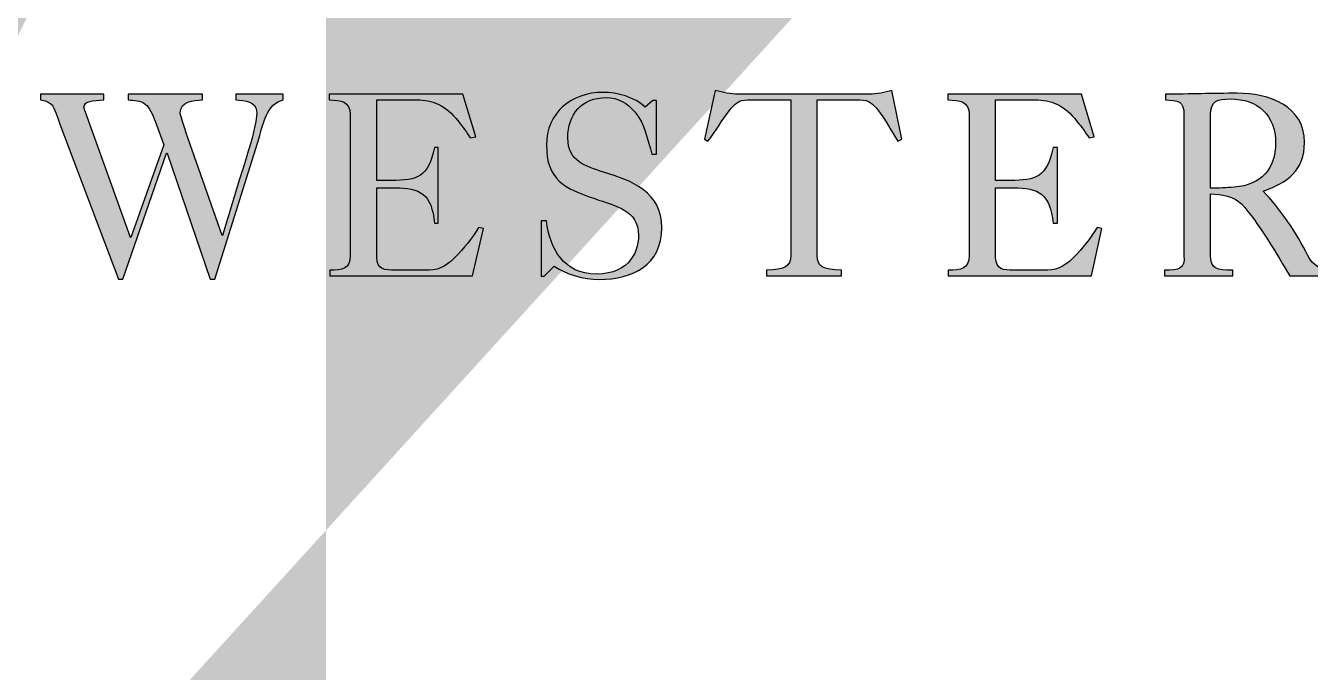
# Model space of a CAD drawing. Header units: millimetres. Extents: x 0 to 1038, y -1303 to 297.
# Drawn here: x 384.78 to 393.3, y 96.27 to 100.56 of the extents above; entities that cross this region are included whole.
import ezdxf
from ezdxf.enums import TextEntityAlignment as Align

# ---------------------------------------------------------------- set-up
doc = ezdxf.new("R2010")
doc.units = ezdxf.units.MM
for name, color, linetype in [('GREEN', 84, 'Continuous'), ('TBLK18', 4, 'Continuous'), ('TBLK25', 1, 'Continuous'), ('TBLK35', 3, 'Continuous'), ('TBLK50', 7, 'Continuous')]:
    doc.layers.add(name, color=color, linetype=linetype)
doc.styles.add('ISO', font='iso3098b.shx')

# ---------------------------------------------------------------- blocks, each defined once
blk = doc.blocks.new('MR logo')
at = {"layer": 'TBLK18'}
h = blk.add_hatch(color=256, dxfattribs=at)
edge = h.paths.add_edge_path()
edge.add_spline(control_points=[(12.211, -15.497), (12.211, -15.497), (12.28, -15.497), (12.28, -15.497), (12.28, -15.497), (12.324, -15.862), (12.507, -16.201), (12.941, -16.201), (12.941, -16.201), (13.406, -16.201), (13.5, -15.868), (13.5, -15.692), (13.5, -15.692), (13.5, -15.34), (13.186, -15.302), (12.922, -15.201), (12.922, -15.201), (12.519, -15.069), (12.28, -14.95), (12.28, -14.491), (12.28, -14.491), (12.28, -14.063), (12.614, -13.793), (13.029, -13.793), (13.029, -13.793), (13.224, -13.793), (13.444, -13.855), (13.588, -13.988), (13.588, -13.988), (13.588, -13.988), (13.689, -13.9), (13.689, -13.9), (13.689, -13.9), (13.689, -13.9), (13.739, -13.9), (13.739, -13.9), (13.739, -13.9), (13.739, -13.9), (13.739, -14.61), (13.739, -14.61), (13.739, -14.61), (13.739, -14.61), (13.677, -14.61), (13.677, -14.61), (13.677, -14.61), (13.626, -14.44), (13.576, -14.189), (13.456, -14.057), (13.456, -14.057), (13.356, -13.937), (13.23, -13.862), (13.073, -13.862), (13.073, -13.862), (12.746, -13.862), (12.563, -14.082), (12.563, -14.396), (12.563, -14.396), (12.563, -14.705), (12.796, -14.774), (13.035, -14.849), (13.035, -14.849), (13.419, -14.962), (13.809, -15.12), (13.809, -15.585), (13.809, -15.585), (13.809, -16.082), (13.425, -16.271), (12.978, -16.271), (12.978, -16.271), (12.765, -16.271), (12.557, -16.208), (12.381, -16.094), (12.381, -16.094), (12.381, -16.094), (12.249, -16.227), (12.249, -16.227), (12.249, -16.227), (12.249, -16.227), (12.211, -16.227), (12.211, -16.227), (12.211, -16.227), (12.211, -16.227), (12.211, -15.497), (12.211, -15.497)], knot_values=[0, 0, 0, 0, 0.047619, 0.047619, 0.047619, 0.047619, 0.095238, 0.095238, 0.095238, 0.095238, 0.142857, 0.142857, 0.142857, 0.142857, 0.190476, 0.190476, 0.190476, 0.190476, 0.238095, 0.238095, 0.238095, 0.238095, 0.285714, 0.285714, 0.285714, 0.285714, 0.333333, 0.333333, 0.333333, 0.333333, 0.380952, 0.380952, 0.380952, 0.380952, 0.428571, 0.428571, 0.428571, 0.428571, 0.47619, 0.47619, 0.47619, 0.47619, 0.52381, 0.52381, 0.52381, 0.52381, 0.571429, 0.571429, 0.571429, 0.571429, 0.619048, 0.619048, 0.619048, 0.619048, 0.666667, 0.666667, 0.666667, 0.666667, 0.714286, 0.714286, 0.714286, 0.714286, 0.761905, 0.761905, 0.761905, 0.761905, 0.809524, 0.809524, 0.809524, 0.809524, 0.857143, 0.857143, 0.857143, 0.857143, 0.904762, 0.904762, 0.904762, 0.904762, 0.952381, 0.952381, 0.952381, 0.952381, 1, 1, 1, 1], degree=3, periodic=0)
h = blk.add_hatch(color=256, dxfattribs=at)
edge = h.paths.add_edge_path()
edge.add_spline(control_points=[(15.519, -13.893), (15.519, -13.893), (14.947, -13.893), (14.947, -13.893), (14.947, -13.893), (14.821, -13.893), (14.783, -13.943), (14.702, -14.037), (14.702, -14.037), (14.601, -14.163), (14.532, -14.308), (14.419, -14.44), (14.419, -14.44), (14.419, -14.44), (14.375, -14.415), (14.375, -14.415), (14.375, -14.415), (14.375, -14.415), (14.519, -13.767), (14.519, -13.767), (14.519, -13.767), (14.62, -13.792), (14.721, -13.817), (14.827, -13.817), (14.827, -13.817), (14.827, -13.817), (16.557, -13.817), (16.557, -13.817), (16.557, -13.817), (16.664, -13.817), (16.765, -13.792), (16.859, -13.767), (16.859, -13.767), (16.859, -13.767), (16.991, -14.415), (16.991, -14.415), (16.991, -14.415), (16.991, -14.415), (16.941, -14.44), (16.941, -14.44), (16.941, -14.44), (16.853, -14.308), (16.783, -14.163), (16.683, -14.037), (16.683, -14.037), (16.601, -13.943), (16.563, -13.893), (16.437, -13.893), (16.437, -13.893), (16.437, -13.893), (15.871, -13.893), (15.871, -13.893), (15.871, -13.893), (15.871, -13.893), (15.871, -15.956), (15.871, -15.956), (15.871, -15.956), (15.871, -16.106), (15.941, -16.138), (16.192, -16.151), (16.192, -16.151), (16.192, -16.151), (16.192, -16.226), (16.192, -16.226), (16.192, -16.226), (16.192, -16.226), (15.198, -16.226), (15.198, -16.226), (15.198, -16.226), (15.198, -16.226), (15.198, -16.151), (15.198, -16.151), (15.198, -16.151), (15.444, -16.138), (15.519, -16.106), (15.519, -15.956), (15.519, -15.956), (15.519, -15.956), (15.519, -13.893), (15.519, -13.893)], knot_values=[0, 0, 0, 0, 0.05, 0.05, 0.05, 0.05, 0.1, 0.1, 0.1, 0.1, 0.15, 0.15, 0.15, 0.15, 0.2, 0.2, 0.2, 0.2, 0.25, 0.25, 0.25, 0.25, 0.3, 0.3, 0.3, 0.3, 0.35, 0.35, 0.35, 0.35, 0.4, 0.4, 0.4, 0.4, 0.45, 0.45, 0.45, 0.45, 0.5, 0.5, 0.5, 0.5, 0.55, 0.55, 0.55, 0.55, 0.6, 0.6, 0.6, 0.6, 0.65, 0.65, 0.65, 0.65, 0.7, 0.7, 0.7, 0.7, 0.75, 0.75, 0.75, 0.75, 0.8, 0.8, 0.8, 0.8, 0.85, 0.85, 0.85, 0.85, 0.9, 0.9, 0.9, 0.9, 0.95, 0.95, 0.95, 0.95, 1, 1, 1, 1], degree=3, periodic=0)
h = blk.add_hatch(color=256, dxfattribs=at)
edge = h.paths.add_edge_path()
edge.add_spline(control_points=[(5.57, -13.817), (5.57, -13.817), (6.412, -13.817), (6.412, -13.817), (6.412, -13.817), (6.412, -13.817), (6.412, -13.893), (6.412, -13.893), (6.412, -13.893), (6.262, -13.899), (6.148, -13.905), (6.148, -13.993), (6.148, -13.993), (6.148, -14), (6.155, -14.025), (6.167, -14.056), (6.167, -14.056), (6.167, -14.056), (6.765, -15.717), (6.765, -15.717), (6.765, -15.717), (6.765, -15.717), (6.771, -15.717), (6.771, -15.717), (6.771, -15.717), (6.771, -15.717), (7.205, -14.49), (7.205, -14.49), (7.205, -14.49), (7.205, -14.49), (7.092, -14.176), (7.092, -14.176), (7.092, -14.176), (7.06, -14.088), (7.016, -13.993), (6.96, -13.949), (6.96, -13.949), (6.897, -13.899), (6.809, -13.899), (6.733, -13.893), (6.733, -13.893), (6.733, -13.893), (6.733, -13.817), (6.733, -13.817), (6.733, -13.817), (6.733, -13.817), (7.721, -13.817), (7.721, -13.817), (7.721, -13.817), (7.721, -13.817), (7.721, -13.893), (7.721, -13.893), (7.721, -13.893), (7.589, -13.899), (7.425, -13.905), (7.425, -14.069), (7.425, -14.069), (7.425, -14.107), (7.513, -14.352), (7.526, -14.396), (7.526, -14.396), (7.526, -14.396), (7.978, -15.691), (7.978, -15.691), (7.978, -15.691), (7.978, -15.691), (7.985, -15.691), (7.985, -15.691), (7.985, -15.691), (7.985, -15.691), (8.211, -14.943), (8.211, -14.943), (8.211, -14.943), (8.268, -14.754), (8.438, -14.264), (8.438, -14.063), (8.438, -14.063), (8.438, -13.905), (8.28, -13.905), (8.161, -13.893), (8.161, -13.893), (8.161, -13.893), (8.161, -13.817), (8.161, -13.817), (8.161, -13.817), (8.161, -13.817), (8.79, -13.817), (8.79, -13.817), (8.79, -13.817), (8.79, -13.817), (8.79, -13.893), (8.79, -13.893), (8.79, -13.893), (8.576, -13.93), (8.519, -14.226), (8.469, -14.396), (8.469, -14.396), (8.469, -14.396), (7.884, -16.27), (7.884, -16.27), (7.884, -16.27), (7.884, -16.27), (7.821, -16.27), (7.821, -16.27), (7.821, -16.27), (7.821, -16.27), (7.249, -14.597), (7.249, -14.597), (7.249, -14.597), (7.249, -14.597), (7.243, -14.597), (7.243, -14.597), (7.243, -14.597), (7.243, -14.597), (6.664, -16.27), (6.664, -16.27), (6.664, -16.27), (6.664, -16.27), (6.607, -16.27), (6.607, -16.27), (6.607, -16.27), (6.607, -16.27), (5.828, -14.213), (5.828, -14.213), (5.828, -14.213), (5.783, -14.107), (5.771, -14.012), (5.714, -13.949), (5.714, -13.949), (5.683, -13.924), (5.639, -13.899), (5.57, -13.893), (5.57, -13.893), (5.57, -13.893), (5.57, -13.817), (5.57, -13.817)], knot_values=[0, 0, 0, 0, 0.029412, 0.029412, 0.029412, 0.029412, 0.058824, 0.058824, 0.058824, 0.058824, 0.088235, 0.088235, 0.088235, 0.088235, 0.117647, 0.117647, 0.117647, 0.117647, 0.147059, 0.147059, 0.147059, 0.147059, 0.176471, 0.176471, 0.176471, 0.176471, 0.205882, 0.205882, 0.205882, 0.205882, 0.235294, 0.235294, 0.235294, 0.235294, 0.264706, 0.264706, 0.264706, 0.264706, 0.294118, 0.294118, 0.294118, 0.294118, 0.323529, 0.323529, 0.323529, 0.323529, 0.352941, 0.352941, 0.352941, 0.352941, 0.382353, 0.382353, 0.382353, 0.382353, 0.411765, 0.411765, 0.411765, 0.411765, 0.441176, 0.441176, 0.441176, 0.441176, 0.470588, 0.470588, 0.470588, 0.470588, 0.5, 0.5, 0.5, 0.5, 0.529412, 0.529412, 0.529412, 0.529412, 0.558824, 0.558824, 0.558824, 0.558824, 0.588235, 0.588235, 0.588235, 0.588235, 0.617647, 0.617647, 0.617647, 0.617647, 0.647059, 0.647059, 0.647059, 0.647059, 0.676471, 0.676471, 0.676471, 0.676471, 0.705882, 0.705882, 0.705882, 0.705882, 0.735294, 0.735294, 0.735294, 0.735294, 0.764706, 0.764706, 0.764706, 0.764706, 0.794118, 0.794118, 0.794118, 0.794118, 0.823529, 0.823529, 0.823529, 0.823529, 0.852941, 0.852941, 0.852941, 0.852941, 0.882353, 0.882353, 0.882353, 0.882353, 0.911765, 0.911765, 0.911765, 0.911765, 0.941176, 0.941176, 0.941176, 0.941176, 0.970588, 0.970588, 0.970588, 0.970588, 1, 1, 1, 1], degree=3, periodic=0)
h = blk.add_hatch(color=256, dxfattribs=at)
edge = h.paths.add_edge_path()
edge.add_spline(control_points=[(9.406, -16.226), (9.406, -16.226), (9.406, -16.151), (9.406, -16.151), (9.406, -16.151), (9.576, -16.151), (9.677, -16.132), (9.677, -15.956), (9.677, -15.956), (9.677, -15.956), (9.677, -14.088), (9.677, -14.088), (9.677, -14.088), (9.677, -13.912), (9.557, -13.893), (9.4, -13.893), (9.4, -13.893), (9.4, -13.893), (9.4, -13.817), (9.4, -13.817), (9.4, -13.817), (9.4, -13.817), (11.173, -13.817), (11.173, -13.817), (11.173, -13.817), (11.173, -13.817), (11.343, -14.383), (11.343, -14.383), (11.343, -14.383), (11.343, -14.383), (11.268, -14.396), (11.268, -14.396), (11.268, -14.396), (11.224, -14.32), (11.167, -14.251), (11.117, -14.182), (11.117, -14.182), (10.934, -13.949), (10.758, -13.893), (10.563, -13.893), (10.563, -13.893), (10.563, -13.893), (10.029, -13.893), (10.029, -13.893), (10.029, -13.893), (10.029, -13.893), (10.029, -14.962), (10.029, -14.962), (10.029, -14.962), (10.029, -14.962), (10.224, -14.962), (10.224, -14.962), (10.224, -14.962), (10.576, -14.956), (10.714, -14.918), (10.796, -14.522), (10.796, -14.522), (10.796, -14.522), (10.846, -14.522), (10.846, -14.522), (10.846, -14.522), (10.846, -14.522), (10.846, -15.528), (10.846, -15.528), (10.846, -15.528), (10.846, -15.528), (10.796, -15.528), (10.796, -15.528), (10.796, -15.528), (10.758, -15.138), (10.607, -15.056), (10.268, -15.056), (10.268, -15.056), (10.268, -15.056), (10.029, -15.056), (10.029, -15.056), (10.029, -15.056), (10.029, -15.056), (10.029, -15.981), (10.029, -15.981), (10.029, -15.981), (10.029, -16.138), (10.142, -16.151), (10.274, -16.151), (10.274, -16.151), (10.274, -16.151), (10.664, -16.151), (10.664, -16.151), (10.664, -16.151), (10.834, -16.151), (10.928, -16.119), (11.066, -15.981), (11.066, -15.981), (11.186, -15.861), (11.293, -15.729), (11.381, -15.585), (11.381, -15.585), (11.381, -15.585), (11.444, -15.597), (11.444, -15.597), (11.444, -15.597), (11.444, -15.597), (11.299, -16.226), (11.299, -16.226), (11.299, -16.226), (11.299, -16.226), (9.406, -16.226), (9.406, -16.226)], knot_values=[0, 0, 0, 0, 0.037037, 0.037037, 0.037037, 0.037037, 0.074074, 0.074074, 0.074074, 0.074074, 0.111111, 0.111111, 0.111111, 0.111111, 0.148148, 0.148148, 0.148148, 0.148148, 0.185185, 0.185185, 0.185185, 0.185185, 0.222222, 0.222222, 0.222222, 0.222222, 0.259259, 0.259259, 0.259259, 0.259259, 0.296296, 0.296296, 0.296296, 0.296296, 0.333333, 0.333333, 0.333333, 0.333333, 0.37037, 0.37037, 0.37037, 0.37037, 0.407407, 0.407407, 0.407407, 0.407407, 0.444444, 0.444444, 0.444444, 0.444444, 0.481481, 0.481481, 0.481481, 0.481481, 0.518519, 0.518519, 0.518519, 0.518519, 0.555556, 0.555556, 0.555556, 0.555556, 0.592593, 0.592593, 0.592593, 0.592593, 0.62963, 0.62963, 0.62963, 0.62963, 0.666667, 0.666667, 0.666667, 0.666667, 0.703704, 0.703704, 0.703704, 0.703704, 0.740741, 0.740741, 0.740741, 0.740741, 0.777778, 0.777778, 0.777778, 0.777778, 0.814815, 0.814815, 0.814815, 0.814815, 0.851852, 0.851852, 0.851852, 0.851852, 0.888889, 0.888889, 0.888889, 0.888889, 0.925926, 0.925926, 0.925926, 0.925926, 0.962963, 0.962963, 0.962963, 0.962963, 1, 1, 1, 1], degree=3, periodic=0)
h = blk.add_hatch(color=256, dxfattribs=at)
edge = h.paths.add_edge_path()
edge.add_spline(control_points=[(17.607, -16.226), (17.607, -16.226), (17.607, -16.151), (17.607, -16.151), (17.607, -16.151), (17.777, -16.151), (17.884, -16.132), (17.884, -15.956), (17.884, -15.956), (17.884, -15.956), (17.884, -14.088), (17.884, -14.088), (17.884, -14.088), (17.884, -13.912), (17.758, -13.893), (17.601, -13.893), (17.601, -13.893), (17.601, -13.893), (17.601, -13.817), (17.601, -13.817), (17.601, -13.817), (17.601, -13.817), (19.375, -13.817), (19.375, -13.817), (19.375, -13.817), (19.375, -13.817), (19.544, -14.383), (19.544, -14.383), (19.544, -14.383), (19.544, -14.383), (19.475, -14.396), (19.475, -14.396), (19.475, -14.396), (19.425, -14.32), (19.375, -14.251), (19.318, -14.182), (19.318, -14.182), (19.142, -13.949), (18.959, -13.893), (18.764, -13.893), (18.764, -13.893), (18.764, -13.893), (18.236, -13.893), (18.236, -13.893), (18.236, -13.893), (18.236, -13.893), (18.236, -14.962), (18.236, -14.962), (18.236, -14.962), (18.236, -14.962), (18.425, -14.962), (18.425, -14.962), (18.425, -14.962), (18.777, -14.956), (18.915, -14.918), (18.997, -14.522), (18.997, -14.522), (18.997, -14.522), (19.054, -14.522), (19.054, -14.522), (19.054, -14.522), (19.054, -14.522), (19.054, -15.528), (19.054, -15.528), (19.054, -15.528), (19.054, -15.528), (18.997, -15.528), (18.997, -15.528), (18.997, -15.528), (18.959, -15.138), (18.809, -15.056), (18.469, -15.056), (18.469, -15.056), (18.469, -15.056), (18.236, -15.056), (18.236, -15.056), (18.236, -15.056), (18.236, -15.056), (18.236, -15.981), (18.236, -15.981), (18.236, -15.981), (18.236, -16.138), (18.343, -16.151), (18.475, -16.151), (18.475, -16.151), (18.475, -16.151), (18.865, -16.151), (18.865, -16.151), (18.865, -16.151), (19.035, -16.151), (19.129, -16.119), (19.268, -15.981), (19.268, -15.981), (19.387, -15.861), (19.494, -15.729), (19.582, -15.585), (19.582, -15.585), (19.582, -15.585), (19.645, -15.597), (19.645, -15.597), (19.645, -15.597), (19.645, -15.597), (19.507, -16.226), (19.507, -16.226), (19.507, -16.226), (19.507, -16.226), (17.607, -16.226), (17.607, -16.226)], knot_values=[0, 0, 0, 0, 0.037037, 0.037037, 0.037037, 0.037037, 0.074074, 0.074074, 0.074074, 0.074074, 0.111111, 0.111111, 0.111111, 0.111111, 0.148148, 0.148148, 0.148148, 0.148148, 0.185185, 0.185185, 0.185185, 0.185185, 0.222222, 0.222222, 0.222222, 0.222222, 0.259259, 0.259259, 0.259259, 0.259259, 0.296296, 0.296296, 0.296296, 0.296296, 0.333333, 0.333333, 0.333333, 0.333333, 0.37037, 0.37037, 0.37037, 0.37037, 0.407407, 0.407407, 0.407407, 0.407407, 0.444444, 0.444444, 0.444444, 0.444444, 0.481481, 0.481481, 0.481481, 0.481481, 0.518519, 0.518519, 0.518519, 0.518519, 0.555556, 0.555556, 0.555556, 0.555556, 0.592593, 0.592593, 0.592593, 0.592593, 0.62963, 0.62963, 0.62963, 0.62963, 0.666667, 0.666667, 0.666667, 0.666667, 0.703704, 0.703704, 0.703704, 0.703704, 0.740741, 0.740741, 0.740741, 0.740741, 0.777778, 0.777778, 0.777778, 0.777778, 0.814815, 0.814815, 0.814815, 0.814815, 0.851852, 0.851852, 0.851852, 0.851852, 0.888889, 0.888889, 0.888889, 0.888889, 0.925926, 0.925926, 0.925926, 0.925926, 0.962963, 0.962963, 0.962963, 0.962963, 1, 1, 1, 1], degree=3, periodic=0)
h = blk.add_hatch(color=256, dxfattribs=at)
edge = h.paths.add_edge_path(flags=16)
edge.add_spline(control_points=[(21.947, -14.459), (21.947, -14.1), (21.714, -13.88), (21.349, -13.88), (21.349, -13.88), (21.173, -13.88), (21.085, -13.905), (21.085, -14.088), (21.085, -14.088), (21.085, -14.088), (21.085, -15.063), (21.085, -15.063), (21.085, -15.063), (21.192, -15.063), (21.293, -15.056), (21.4, -15.05), (21.4, -15.05), (21.758, -15.018), (21.947, -14.811), (21.947, -14.459)], knot_values=[0, 0, 0, 0, 0.2, 0.2, 0.2, 0.2, 0.4, 0.4, 0.4, 0.4, 0.6, 0.6, 0.6, 0.6, 0.8, 0.8, 0.8, 0.8, 1, 1, 1, 1], degree=3, periodic=0)
edge = h.paths.add_edge_path()
edge.add_spline(control_points=[(20.488, -13.817), (20.802, -13.817), (21.117, -13.805), (21.437, -13.805), (21.437, -13.805), (21.859, -13.805), (22.331, -13.968), (22.331, -14.459), (22.331, -14.459), (22.331, -14.823), (22.104, -14.993), (21.783, -15.1), (21.783, -15.1), (22.003, -15.333), (22.236, -15.666), (22.375, -15.956), (22.375, -15.956), (22.437, -16.088), (22.551, -16.151), (22.708, -16.151), (22.708, -16.151), (22.708, -16.151), (22.708, -16.226), (22.708, -16.226), (22.708, -16.226), (22.708, -16.226), (22.136, -16.226), (22.136, -16.226), (22.136, -16.226), (21.985, -15.974), (21.708, -15.496), (21.5, -15.276), (21.5, -15.276), (21.393, -15.163), (21.236, -15.144), (21.085, -15.138), (21.085, -15.138), (21.085, -15.138), (21.085, -15.956), (21.085, -15.956), (21.085, -15.956), (21.085, -16.132), (21.167, -16.151), (21.381, -16.151), (21.381, -16.151), (21.381, -16.151), (21.381, -16.226), (21.381, -16.226), (21.381, -16.226), (21.381, -16.226), (20.475, -16.226), (20.475, -16.226), (20.475, -16.226), (20.475, -16.226), (20.475, -16.151), (20.475, -16.151), (20.475, -16.151), (20.67, -16.151), (20.746, -16.132), (20.733, -15.956), (20.733, -15.956), (20.733, -15.956), (20.733, -14.088), (20.733, -14.088), (20.733, -14.088), (20.733, -13.912), (20.651, -13.893), (20.488, -13.893), (20.488, -13.893), (20.488, -13.893), (20.488, -13.817), (20.488, -13.817)], knot_values=[0, 0, 0, 0, 0.055556, 0.055556, 0.055556, 0.055556, 0.111111, 0.111111, 0.111111, 0.111111, 0.166667, 0.166667, 0.166667, 0.166667, 0.222222, 0.222222, 0.222222, 0.222222, 0.277778, 0.277778, 0.277778, 0.277778, 0.333333, 0.333333, 0.333333, 0.333333, 0.388889, 0.388889, 0.388889, 0.388889, 0.444444, 0.444444, 0.444444, 0.444444, 0.5, 0.5, 0.5, 0.5, 0.555556, 0.555556, 0.555556, 0.555556, 0.611111, 0.611111, 0.611111, 0.611111, 0.666667, 0.666667, 0.666667, 0.666667, 0.722222, 0.722222, 0.722222, 0.722222, 0.777778, 0.777778, 0.777778, 0.777778, 0.833333, 0.833333, 0.833333, 0.833333, 0.888889, 0.888889, 0.888889, 0.888889, 0.944444, 0.944444, 0.944444, 0.944444, 1, 1, 1, 1], degree=3, periodic=0)
for points, knots in [([(12.211, -15.497), (12.211, -15.497), (12.28, -15.497), (12.28, -15.497), (12.28, -15.497), (12.324, -15.862), (12.507, -16.201), (12.941, -16.201), (12.941, -16.201), (13.406, -16.201), (13.5, -15.868), (13.5, -15.692), (13.5, -15.692), (13.5, -15.34), (13.186, -15.302), (12.922, -15.201), (12.922, -15.201), (12.519, -15.069), (12.28, -14.95), (12.28, -14.491), (12.28, -14.491), (12.28, -14.063), (12.614, -13.793), (13.029, -13.793), (13.029, -13.793), (13.224, -13.793), (13.444, -13.855), (13.588, -13.988), (13.588, -13.988), (13.588, -13.988), (13.689, -13.9), (13.689, -13.9), (13.689, -13.9), (13.689, -13.9), (13.739, -13.9), (13.739, -13.9), (13.739, -13.9), (13.739, -13.9), (13.739, -14.61), (13.739, -14.61), (13.739, -14.61), (13.739, -14.61), (13.677, -14.61), (13.677, -14.61), (13.677, -14.61), (13.626, -14.44), (13.576, -14.189), (13.456, -14.057), (13.456, -14.057), (13.356, -13.937), (13.23, -13.862), (13.073, -13.862), (13.073, -13.862), (12.746, -13.862), (12.563, -14.082), (12.563, -14.396), (12.563, -14.396), (12.563, -14.705), (12.796, -14.774), (13.035, -14.849), (13.035, -14.849), (13.419, -14.962), (13.809, -15.12), (13.809, -15.585), (13.809, -15.585), (13.809, -16.082), (13.425, -16.271), (12.978, -16.271), (12.978, -16.271), (12.765, -16.271), (12.557, -16.208), (12.381, -16.094), (12.381, -16.094), (12.381, -16.094), (12.249, -16.227), (12.249, -16.227), (12.249, -16.227), (12.249, -16.227), (12.211, -16.227), (12.211, -16.227), (12.211, -16.227), (12.211, -16.227), (12.211, -15.497), (12.211, -15.497)], [0, 0, 0, 0, 0.047619, 0.047619, 0.047619, 0.047619, 0.095238, 0.095238, 0.095238, 0.095238, 0.142857, 0.142857, 0.142857, 0.142857, 0.190476, 0.190476, 0.190476, 0.190476, 0.238095, 0.238095, 0.238095, 0.238095, 0.285714, 0.285714, 0.285714, 0.285714, 0.333333, 0.333333, 0.333333, 0.333333, 0.380952, 0.380952, 0.380952, 0.380952, 0.428571, 0.428571, 0.428571, 0.428571, 0.47619, 0.47619, 0.47619, 0.47619, 0.52381, 0.52381, 0.52381, 0.52381, 0.571429, 0.571429, 0.571429, 0.571429, 0.619048, 0.619048, 0.619048, 0.619048, 0.666667, 0.666667, 0.666667, 0.666667, 0.714286, 0.714286, 0.714286, 0.714286, 0.761905, 0.761905, 0.761905, 0.761905, 0.809524, 0.809524, 0.809524, 0.809524, 0.857143, 0.857143, 0.857143, 0.857143, 0.904762, 0.904762, 0.904762, 0.904762, 0.952381, 0.952381, 0.952381, 0.952381, 1, 1, 1, 1]), ([(15.519, -13.893), (15.519, -13.893), (14.947, -13.893), (14.947, -13.893), (14.947, -13.893), (14.821, -13.893), (14.783, -13.943), (14.702, -14.037), (14.702, -14.037), (14.601, -14.163), (14.532, -14.308), (14.419, -14.44), (14.419, -14.44), (14.419, -14.44), (14.375, -14.415), (14.375, -14.415), (14.375, -14.415), (14.375, -14.415), (14.519, -13.767), (14.519, -13.767), (14.519, -13.767), (14.62, -13.792), (14.721, -13.817), (14.827, -13.817), (14.827, -13.817), (14.827, -13.817), (16.557, -13.817), (16.557, -13.817), (16.557, -13.817), (16.664, -13.817), (16.765, -13.792), (16.859, -13.767), (16.859, -13.767), (16.859, -13.767), (16.991, -14.415), (16.991, -14.415), (16.991, -14.415), (16.991, -14.415), (16.941, -14.44), (16.941, -14.44), (16.941, -14.44), (16.853, -14.308), (16.783, -14.163), (16.683, -14.037), (16.683, -14.037), (16.601, -13.943), (16.563, -13.893), (16.437, -13.893), (16.437, -13.893), (16.437, -13.893), (15.871, -13.893), (15.871, -13.893), (15.871, -13.893), (15.871, -13.893), (15.871, -15.956), (15.871, -15.956), (15.871, -15.956), (15.871, -16.106), (15.941, -16.138), (16.192, -16.151), (16.192, -16.151), (16.192, -16.151), (16.192, -16.226), (16.192, -16.226), (16.192, -16.226), (16.192, -16.226), (15.198, -16.226), (15.198, -16.226), (15.198, -16.226), (15.198, -16.226), (15.198, -16.151), (15.198, -16.151), (15.198, -16.151), (15.444, -16.138), (15.519, -16.106), (15.519, -15.956), (15.519, -15.956), (15.519, -15.956), (15.519, -13.893), (15.519, -13.893)], [0, 0, 0, 0, 0.05, 0.05, 0.05, 0.05, 0.1, 0.1, 0.1, 0.1, 0.15, 0.15, 0.15, 0.15, 0.2, 0.2, 0.2, 0.2, 0.25, 0.25, 0.25, 0.25, 0.3, 0.3, 0.3, 0.3, 0.35, 0.35, 0.35, 0.35, 0.4, 0.4, 0.4, 0.4, 0.45, 0.45, 0.45, 0.45, 0.5, 0.5, 0.5, 0.5, 0.55, 0.55, 0.55, 0.55, 0.6, 0.6, 0.6, 0.6, 0.65, 0.65, 0.65, 0.65, 0.7, 0.7, 0.7, 0.7, 0.75, 0.75, 0.75, 0.75, 0.8, 0.8, 0.8, 0.8, 0.85, 0.85, 0.85, 0.85, 0.9, 0.9, 0.9, 0.9, 0.95, 0.95, 0.95, 0.95, 1, 1, 1, 1]), ([(5.57, -13.817), (5.57, -13.817), (6.412, -13.817), (6.412, -13.817), (6.412, -13.817), (6.412, -13.817), (6.412, -13.893), (6.412, -13.893), (6.412, -13.893), (6.262, -13.899), (6.148, -13.905), (6.148, -13.993), (6.148, -13.993), (6.148, -14), (6.155, -14.025), (6.167, -14.056), (6.167, -14.056), (6.167, -14.056), (6.765, -15.717), (6.765, -15.717), (6.765, -15.717), (6.765, -15.717), (6.771, -15.717), (6.771, -15.717), (6.771, -15.717), (6.771, -15.717), (7.205, -14.49), (7.205, -14.49), (7.205, -14.49), (7.205, -14.49), (7.092, -14.176), (7.092, -14.176), (7.092, -14.176), (7.06, -14.088), (7.016, -13.993), (6.96, -13.949), (6.96, -13.949), (6.897, -13.899), (6.809, -13.899), (6.733, -13.893), (6.733, -13.893), (6.733, -13.893), (6.733, -13.817), (6.733, -13.817), (6.733, -13.817), (6.733, -13.817), (7.721, -13.817), (7.721, -13.817), (7.721, -13.817), (7.721, -13.817), (7.721, -13.893), (7.721, -13.893), (7.721, -13.893), (7.589, -13.899), (7.425, -13.905), (7.425, -14.069), (7.425, -14.069), (7.425, -14.107), (7.513, -14.352), (7.526, -14.396), (7.526, -14.396), (7.526, -14.396), (7.978, -15.691), (7.978, -15.691), (7.978, -15.691), (7.978, -15.691), (7.985, -15.691), (7.985, -15.691), (7.985, -15.691), (7.985, -15.691), (8.211, -14.943), (8.211, -14.943), (8.211, -14.943), (8.268, -14.754), (8.438, -14.264), (8.438, -14.063), (8.438, -14.063), (8.438, -13.905), (8.28, -13.905), (8.161, -13.893), (8.161, -13.893), (8.161, -13.893), (8.161, -13.817), (8.161, -13.817), (8.161, -13.817), (8.161, -13.817), (8.79, -13.817), (8.79, -13.817), (8.79, -13.817), (8.79, -13.817), (8.79, -13.893), (8.79, -13.893), (8.79, -13.893), (8.576, -13.93), (8.519, -14.226), (8.469, -14.396), (8.469, -14.396), (8.469, -14.396), (7.884, -16.27), (7.884, -16.27), (7.884, -16.27), (7.884, -16.27), (7.821, -16.27), (7.821, -16.27), (7.821, -16.27), (7.821, -16.27), (7.249, -14.597), (7.249, -14.597), (7.249, -14.597), (7.249, -14.597), (7.243, -14.597), (7.243, -14.597), (7.243, -14.597), (7.243, -14.597), (6.664, -16.27), (6.664, -16.27), (6.664, -16.27), (6.664, -16.27), (6.607, -16.27), (6.607, -16.27), (6.607, -16.27), (6.607, -16.27), (5.828, -14.213), (5.828, -14.213), (5.828, -14.213), (5.783, -14.107), (5.771, -14.012), (5.714, -13.949), (5.714, -13.949), (5.683, -13.924), (5.639, -13.899), (5.57, -13.893), (5.57, -13.893), (5.57, -13.893), (5.57, -13.817), (5.57, -13.817)], [0, 0, 0, 0, 0.029412, 0.029412, 0.029412, 0.029412, 0.058824, 0.058824, 0.058824, 0.058824, 0.088235, 0.088235, 0.088235, 0.088235, 0.117647, 0.117647, 0.117647, 0.117647, 0.147059, 0.147059, 0.147059, 0.147059, 0.176471, 0.176471, 0.176471, 0.176471, 0.205882, 0.205882, 0.205882, 0.205882, 0.235294, 0.235294, 0.235294, 0.235294, 0.264706, 0.264706, 0.264706, 0.264706, 0.294118, 0.294118, 0.294118, 0.294118, 0.323529, 0.323529, 0.323529, 0.323529, 0.352941, 0.352941, 0.352941, 0.352941, 0.382353, 0.382353, 0.382353, 0.382353, 0.411765, 0.411765, 0.411765, 0.411765, 0.441176, 0.441176, 0.441176, 0.441176, 0.470588, 0.470588, 0.470588, 0.470588, 0.5, 0.5, 0.5, 0.5, 0.529412, 0.529412, 0.529412, 0.529412, 0.558824, 0.558824, 0.558824, 0.558824, 0.588235, 0.588235, 0.588235, 0.588235, 0.617647, 0.617647, 0.617647, 0.617647, 0.647059, 0.647059, 0.647059, 0.647059, 0.676471, 0.676471, 0.676471, 0.676471, 0.705882, 0.705882, 0.705882, 0.705882, 0.735294, 0.735294, 0.735294, 0.735294, 0.764706, 0.764706, 0.764706, 0.764706, 0.794118, 0.794118, 0.794118, 0.794118, 0.823529, 0.823529, 0.823529, 0.823529, 0.852941, 0.852941, 0.852941, 0.852941, 0.882353, 0.882353, 0.882353, 0.882353, 0.911765, 0.911765, 0.911765, 0.911765, 0.941176, 0.941176, 0.941176, 0.941176, 0.970588, 0.970588, 0.970588, 0.970588, 1, 1, 1, 1]), ([(9.406, -16.226), (9.406, -16.226), (9.406, -16.151), (9.406, -16.151), (9.406, -16.151), (9.576, -16.151), (9.677, -16.132), (9.677, -15.956), (9.677, -15.956), (9.677, -15.956), (9.677, -14.088), (9.677, -14.088), (9.677, -14.088), (9.677, -13.912), (9.557, -13.893), (9.4, -13.893), (9.4, -13.893), (9.4, -13.893), (9.4, -13.817), (9.4, -13.817), (9.4, -13.817), (9.4, -13.817), (11.173, -13.817), (11.173, -13.817), (11.173, -13.817), (11.173, -13.817), (11.343, -14.383), (11.343, -14.383), (11.343, -14.383), (11.343, -14.383), (11.268, -14.396), (11.268, -14.396), (11.268, -14.396), (11.224, -14.32), (11.167, -14.251), (11.117, -14.182), (11.117, -14.182), (10.934, -13.949), (10.758, -13.893), (10.563, -13.893), (10.563, -13.893), (10.563, -13.893), (10.029, -13.893), (10.029, -13.893), (10.029, -13.893), (10.029, -13.893), (10.029, -14.962), (10.029, -14.962), (10.029, -14.962), (10.029, -14.962), (10.224, -14.962), (10.224, -14.962), (10.224, -14.962), (10.576, -14.956), (10.714, -14.918), (10.796, -14.522), (10.796, -14.522), (10.796, -14.522), (10.846, -14.522), (10.846, -14.522), (10.846, -14.522), (10.846, -14.522), (10.846, -15.528), (10.846, -15.528), (10.846, -15.528), (10.846, -15.528), (10.796, -15.528), (10.796, -15.528), (10.796, -15.528), (10.758, -15.138), (10.607, -15.056), (10.268, -15.056), (10.268, -15.056), (10.268, -15.056), (10.029, -15.056), (10.029, -15.056), (10.029, -15.056), (10.029, -15.056), (10.029, -15.981), (10.029, -15.981), (10.029, -15.981), (10.029, -16.138), (10.142, -16.151), (10.274, -16.151), (10.274, -16.151), (10.274, -16.151), (10.664, -16.151), (10.664, -16.151), (10.664, -16.151), (10.834, -16.151), (10.928, -16.119), (11.066, -15.981), (11.066, -15.981), (11.186, -15.861), (11.293, -15.729), (11.381, -15.585), (11.381, -15.585), (11.381, -15.585), (11.444, -15.597), (11.444, -15.597), (11.444, -15.597), (11.444, -15.597), (11.299, -16.226), (11.299, -16.226), (11.299, -16.226), (11.299, -16.226), (9.406, -16.226), (9.406, -16.226)], [0, 0, 0, 0, 0.037037, 0.037037, 0.037037, 0.037037, 0.074074, 0.074074, 0.074074, 0.074074, 0.111111, 0.111111, 0.111111, 0.111111, 0.148148, 0.148148, 0.148148, 0.148148, 0.185185, 0.185185, 0.185185, 0.185185, 0.222222, 0.222222, 0.222222, 0.222222, 0.259259, 0.259259, 0.259259, 0.259259, 0.296296, 0.296296, 0.296296, 0.296296, 0.333333, 0.333333, 0.333333, 0.333333, 0.37037, 0.37037, 0.37037, 0.37037, 0.407407, 0.407407, 0.407407, 0.407407, 0.444444, 0.444444, 0.444444, 0.444444, 0.481481, 0.481481, 0.481481, 0.481481, 0.518519, 0.518519, 0.518519, 0.518519, 0.555556, 0.555556, 0.555556, 0.555556, 0.592593, 0.592593, 0.592593, 0.592593, 0.62963, 0.62963, 0.62963, 0.62963, 0.666667, 0.666667, 0.666667, 0.666667, 0.703704, 0.703704, 0.703704, 0.703704, 0.740741, 0.740741, 0.740741, 0.740741, 0.777778, 0.777778, 0.777778, 0.777778, 0.814815, 0.814815, 0.814815, 0.814815, 0.851852, 0.851852, 0.851852, 0.851852, 0.888889, 0.888889, 0.888889, 0.888889, 0.925926, 0.925926, 0.925926, 0.925926, 0.962963, 0.962963, 0.962963, 0.962963, 1, 1, 1, 1]), ([(17.607, -16.226), (17.607, -16.226), (17.607, -16.151), (17.607, -16.151), (17.607, -16.151), (17.777, -16.151), (17.884, -16.132), (17.884, -15.956), (17.884, -15.956), (17.884, -15.956), (17.884, -14.088), (17.884, -14.088), (17.884, -14.088), (17.884, -13.912), (17.758, -13.893), (17.601, -13.893), (17.601, -13.893), (17.601, -13.893), (17.601, -13.817), (17.601, -13.817), (17.601, -13.817), (17.601, -13.817), (19.375, -13.817), (19.375, -13.817), (19.375, -13.817), (19.375, -13.817), (19.544, -14.383), (19.544, -14.383), (19.544, -14.383), (19.544, -14.383), (19.475, -14.396), (19.475, -14.396), (19.475, -14.396), (19.425, -14.32), (19.375, -14.251), (19.318, -14.182), (19.318, -14.182), (19.142, -13.949), (18.959, -13.893), (18.764, -13.893), (18.764, -13.893), (18.764, -13.893), (18.236, -13.893), (18.236, -13.893), (18.236, -13.893), (18.236, -13.893), (18.236, -14.962), (18.236, -14.962), (18.236, -14.962), (18.236, -14.962), (18.425, -14.962), (18.425, -14.962), (18.425, -14.962), (18.777, -14.956), (18.915, -14.918), (18.997, -14.522), (18.997, -14.522), (18.997, -14.522), (19.054, -14.522), (19.054, -14.522), (19.054, -14.522), (19.054, -14.522), (19.054, -15.528), (19.054, -15.528), (19.054, -15.528), (19.054, -15.528), (18.997, -15.528), (18.997, -15.528), (18.997, -15.528), (18.959, -15.138), (18.809, -15.056), (18.469, -15.056), (18.469, -15.056), (18.469, -15.056), (18.236, -15.056), (18.236, -15.056), (18.236, -15.056), (18.236, -15.056), (18.236, -15.981), (18.236, -15.981), (18.236, -15.981), (18.236, -16.138), (18.343, -16.151), (18.475, -16.151), (18.475, -16.151), (18.475, -16.151), (18.865, -16.151), (18.865, -16.151), (18.865, -16.151), (19.035, -16.151), (19.129, -16.119), (19.268, -15.981), (19.268, -15.981), (19.387, -15.861), (19.494, -15.729), (19.582, -15.585), (19.582, -15.585), (19.582, -15.585), (19.645, -15.597), (19.645, -15.597), (19.645, -15.597), (19.645, -15.597), (19.507, -16.226), (19.507, -16.226), (19.507, -16.226), (19.507, -16.226), (17.607, -16.226), (17.607, -16.226)], [0, 0, 0, 0, 0.037037, 0.037037, 0.037037, 0.037037, 0.074074, 0.074074, 0.074074, 0.074074, 0.111111, 0.111111, 0.111111, 0.111111, 0.148148, 0.148148, 0.148148, 0.148148, 0.185185, 0.185185, 0.185185, 0.185185, 0.222222, 0.222222, 0.222222, 0.222222, 0.259259, 0.259259, 0.259259, 0.259259, 0.296296, 0.296296, 0.296296, 0.296296, 0.333333, 0.333333, 0.333333, 0.333333, 0.37037, 0.37037, 0.37037, 0.37037, 0.407407, 0.407407, 0.407407, 0.407407, 0.444444, 0.444444, 0.444444, 0.444444, 0.481481, 0.481481, 0.481481, 0.481481, 0.518519, 0.518519, 0.518519, 0.518519, 0.555556, 0.555556, 0.555556, 0.555556, 0.592593, 0.592593, 0.592593, 0.592593, 0.62963, 0.62963, 0.62963, 0.62963, 0.666667, 0.666667, 0.666667, 0.666667, 0.703704, 0.703704, 0.703704, 0.703704, 0.740741, 0.740741, 0.740741, 0.740741, 0.777778, 0.777778, 0.777778, 0.777778, 0.814815, 0.814815, 0.814815, 0.814815, 0.851852, 0.851852, 0.851852, 0.851852, 0.888889, 0.888889, 0.888889, 0.888889, 0.925926, 0.925926, 0.925926, 0.925926, 0.962963, 0.962963, 0.962963, 0.962963, 1, 1, 1, 1]), ([(20.488, -13.817), (20.802, -13.817), (21.117, -13.805), (21.437, -13.805), (21.437, -13.805), (21.859, -13.805), (22.331, -13.968), (22.331, -14.459), (22.331, -14.459), (22.331, -14.823), (22.104, -14.993), (21.783, -15.1), (21.783, -15.1), (22.003, -15.333), (22.236, -15.666), (22.375, -15.956), (22.375, -15.956), (22.437, -16.088), (22.551, -16.151), (22.708, -16.151), (22.708, -16.151), (22.708, -16.151), (22.708, -16.226), (22.708, -16.226), (22.708, -16.226), (22.708, -16.226), (22.136, -16.226), (22.136, -16.226), (22.136, -16.226), (21.985, -15.974), (21.708, -15.496), (21.5, -15.276), (21.5, -15.276), (21.393, -15.163), (21.236, -15.144), (21.085, -15.138), (21.085, -15.138), (21.085, -15.138), (21.085, -15.956), (21.085, -15.956), (21.085, -15.956), (21.085, -16.132), (21.167, -16.151), (21.381, -16.151), (21.381, -16.151), (21.381, -16.151), (21.381, -16.226), (21.381, -16.226), (21.381, -16.226), (21.381, -16.226), (20.475, -16.226), (20.475, -16.226), (20.475, -16.226), (20.475, -16.226), (20.475, -16.151), (20.475, -16.151), (20.475, -16.151), (20.67, -16.151), (20.746, -16.132), (20.733, -15.956), (20.733, -15.956), (20.733, -15.956), (20.733, -14.088), (20.733, -14.088), (20.733, -14.088), (20.733, -13.912), (20.651, -13.893), (20.488, -13.893), (20.488, -13.893), (20.488, -13.893), (20.488, -13.817), (20.488, -13.817)], [0, 0, 0, 0, 0.055556, 0.055556, 0.055556, 0.055556, 0.111111, 0.111111, 0.111111, 0.111111, 0.166667, 0.166667, 0.166667, 0.166667, 0.222222, 0.222222, 0.222222, 0.222222, 0.277778, 0.277778, 0.277778, 0.277778, 0.333333, 0.333333, 0.333333, 0.333333, 0.388889, 0.388889, 0.388889, 0.388889, 0.444444, 0.444444, 0.444444, 0.444444, 0.5, 0.5, 0.5, 0.5, 0.555556, 0.555556, 0.555556, 0.555556, 0.611111, 0.611111, 0.611111, 0.611111, 0.666667, 0.666667, 0.666667, 0.666667, 0.722222, 0.722222, 0.722222, 0.722222, 0.777778, 0.777778, 0.777778, 0.777778, 0.833333, 0.833333, 0.833333, 0.833333, 0.888889, 0.888889, 0.888889, 0.888889, 0.944444, 0.944444, 0.944444, 0.944444, 1, 1, 1, 1]), ([(21.947, -14.459), (21.947, -14.1), (21.714, -13.88), (21.349, -13.88), (21.349, -13.88), (21.173, -13.88), (21.085, -13.905), (21.085, -14.088), (21.085, -14.088), (21.085, -14.088), (21.085, -15.063), (21.085, -15.063), (21.085, -15.063), (21.192, -15.063), (21.293, -15.056), (21.4, -15.05), (21.4, -15.05), (21.758, -15.018), (21.947, -14.811), (21.947, -14.459)], [0, 0, 0, 0, 0.2, 0.2, 0.2, 0.2, 0.4, 0.4, 0.4, 0.4, 0.6, 0.6, 0.6, 0.6, 0.8, 0.8, 0.8, 0.8, 1, 1, 1, 1])]:
    blk.add_open_spline(points, degree=3, knots=knots, dxfattribs=at)
blk = doc.blocks.new('a3_in_vtblk')
at = {"xscale": 0.5, "yscale": 0.5}
blk.add_blockref('MR logo', (382.0948, 107.0118), dxfattribs=at)
at = {"layer": 'TBLK18', "style": 'ISO'}
for tag, p, height in [('GROUND_SURVEY_STD.', (381.8752, 126.1053), 1.8), ('SURVEY_CAPTURE_DATE', (381.9454, 122.6053), 1.8), ('MAPPING_SURVEY_STD.', (381.9454, 119.1053), 1.8), ('MAPPING_CAPTURE_DATE', (381.9454, 115.6053), 1.8), ('PROJECT_ZONE', (381.9454, 112.1053), 1.8), ('HEIGHT_DATUM', (381.9454, 108.6053), 1.8), ('CLIENT_STREET_NAME', (355.5138, 86.9408), 1.5), ('CLIENT_SUBURB_POSTCODE', (388.4876, 86.9408), 1.5), ('CLIENT_TELEPHONE_NO.', (368.3056, 84.6771), 1.5), ('CLIENT_FAX_NO.', (393.5552, 84.6771), 1.5), ('STREET_NAME', (355.5138, 62.0998), 1.5), ('SUBURB_POSTCODE', (388.4876, 62.0998), 1.5), ('TELEPHONE_NO.', (368.3056, 59.8361), 1.5), ('FAX_NO.', (393.5552, 59.8361), 1.5)]:
    blk.add_attdef(tag, p, '', height=height, dxfattribs=at)
for tag, p in [('CLIENT_MR_DIRECTORATE', (381.5, 92.9596)), ('MR_DIRECTORATE', (381.5, 68.1185))]:
    blk.add_attdef(tag, text='', height=1.5, dxfattribs=at).set_placement(p, align=Align.CENTER)
at = {"layer": 'TBLK25', "style": 'ISO'}
for tag, height, p in [('CLIENT_MR__BRANCH', 2, (381.5, 90.0399)), ('MR_BRANCH', 2, (381.5, 65.1989)), ('ROAD_SECTION', 1.75, (384.5, 29.1617)), ('SLK', 1.75, (384.5, 26.1075)), ('CHAINAGE', 1.75, (384.5, 19.2054))]:
    blk.add_attdef(tag, text='', height=height, dxfattribs=at).set_placement(p, align=Align.CENTER)
for tag, p, height in [('FILE_NUMBER', (371.7734, 54.2365), 2.5), ('DESIGNED_/_DRAWN', (371.7734, 49.4865), 2), ('VERIFIED', (371.7734, 44.4865), 2), ('APPROVED', (371.7734, 39.4865), 2), ('LOCAL_AUTHORITY', (370.4803, 16.7335), 1.25)]:
    blk.add_attdef(tag, p, '', height=height, dxfattribs=at)
at = {"layer": 'TBLK35', "style": 'ISO', "width": 0.9}
for tag, p in [('ROAD_PROJECT&NUMBER', (384.5, 32.2307)), ('DRAWING_DESCRIPTION', (384.5, 22.288))]:
    blk.add_attdef(tag, text='', height=2.5, dxfattribs=at).set_placement(p, align=Align.CENTER)
at = {"layer": 'TBLK50', "style": 'ISO'}
blk.add_attdef('MRWA_DRG_NUMBER', (356.2877, 6.0846), '', height=5, dxfattribs=at)

msp = doc.modelspace()

# ---------------------------------------------------------------- hatches: boundary and pattern name
at = {"layer": 'GREEN'}
h = msp.add_hatch(color=256, dxfattribs=at)
h.paths.add_polyline_path([(396.130242, 136.047794), (396.104466, 136.047794)], flags=16)
edge = h.paths.add_edge_path(flags=17)
edge.add_line((386.77366, 120.63392), (386.77366, 136.047794))
edge.add_line((386.77366, 136.047794), (396.130242, 136.047794))
edge.add_line((397.88299, 135.686934), (396.130242, 136.047794))
edge.add_line((397.88299, 135.686934), (399.429532, 134.733232))
edge.add_line((399.429532, 134.733232), (400.512112, 133.289793))
edge.add_line((400.512112, 133.289793), (401.517365, 130.042054))
edge.add_line((401.517365, 130.042054), (401.517365, 126.63966))
edge.add_line((401.517365, 126.63966), (400.512112, 123.391921))
edge.add_line((400.512112, 123.391921), (399.429532, 121.948481))
edge.add_line((399.429532, 121.948481), (397.88299, 120.99478))
edge.add_line((397.88299, 120.99478), (396.130242, 120.63392))
edge.add_line((396.130242, 120.63392), (386.77366, 120.63392))
h.paths.add_polyline_path([(396.104466, 143.728954), (396.130242, 143.728954)], flags=16)
edge = h.paths.add_edge_path()
edge.add_line((386.77366, 88.74937), (379.092499, 88.74937))
edge.add_line((379.092499, 88.74937), (379.092499, 143.728954))
edge.add_line((379.092499, 143.728954), (396.130242, 143.728954))
edge.add_line((399.429532, 143.290767), (396.130242, 143.728954))
edge.add_line((399.429532, 143.290767), (402.522617, 141.950431))
edge.add_line((402.522617, 141.950431), (405.151739, 139.862598))
edge.add_line((405.151739, 139.862598), (407.110693, 137.130373))
edge.add_line((407.110693, 137.130373), (408.502581, 133.753756))
edge.add_line((408.502581, 133.753756), (409.224301, 130.170932))
edge.add_line((409.224301, 130.170932), (409.224301, 126.510782))
edge.add_line((409.224301, 126.510782), (408.502581, 122.927958))
edge.add_line((408.502581, 122.927958), (407.110693, 119.551341))
edge.add_line((407.110693, 119.551341), (405.151739, 116.819116))
edge.add_line((405.151739, 116.819116), (402.522617, 114.731283))
edge.add_line((402.522617, 114.731283), (399.429532, 113.390946))
edge.add_line((399.429532, 113.390946), (396.130242, 112.952759))
edge.add_line((396.130242, 112.952759), (386.77366, 112.952759))
edge.add_line((386.77366, 112.952759), (386.77366, 88.74937))
edge = h.paths.add_edge_path()
edge.add_line((386.77366, 136.047794), (386.747884, 136.047794))
edge.add_line((400.512112, 123.391921), (400.486336, 123.391921))
edge.add_line((400.512112, 133.289793), (400.486336, 133.289793))
edge.add_line((379.092499, 88.74937), (379.066723, 88.74937))
edge.add_line((407.110693, 119.551341), (407.084918, 119.551341))
edge.add_line((407.110693, 137.130373), (407.084918, 137.130373))
h = msp.add_hatch(color=256, dxfattribs=at)
h.paths.add_polyline_path([(396.130242, 136.047794), (396.104466, 136.047794)], flags=16)
edge = h.paths.add_edge_path(flags=17)
edge.add_line((386.77366, 120.63392), (386.77366, 136.047794))
edge.add_line((386.77366, 136.047794), (396.130242, 136.047794))
edge.add_line((397.88299, 135.686934), (396.130242, 136.047794))
edge.add_line((397.88299, 135.686934), (399.429532, 134.733232))
edge.add_line((399.429532, 134.733232), (400.512112, 133.289793))
edge.add_line((400.512112, 133.289793), (401.517365, 130.042054))
edge.add_line((401.517365, 130.042054), (401.517365, 126.63966))
edge.add_line((401.517365, 126.63966), (400.512112, 123.391921))
edge.add_line((400.512112, 123.391921), (399.429532, 121.948481))
edge.add_line((399.429532, 121.948481), (397.88299, 120.99478))
edge.add_line((397.88299, 120.99478), (396.130242, 120.63392))
edge.add_line((396.130242, 120.63392), (386.77366, 120.63392))
h.paths.add_polyline_path([(396.104466, 143.728954), (396.130242, 143.728954)], flags=16)
edge = h.paths.add_edge_path()
edge.add_line((386.77366, 88.74937), (379.092499, 88.74937))
edge.add_line((379.092499, 88.74937), (379.092499, 143.728954))
edge.add_line((379.092499, 143.728954), (396.130242, 143.728954))
edge.add_line((399.429532, 143.290767), (396.130242, 143.728954))
edge.add_line((399.429532, 143.290767), (402.522617, 141.950431))
edge.add_line((402.522617, 141.950431), (405.151739, 139.862598))
edge.add_line((405.151739, 139.862598), (407.110693, 137.130373))
edge.add_line((407.110693, 137.130373), (408.502581, 133.753756))
edge.add_line((408.502581, 133.753756), (409.224301, 130.170932))
edge.add_line((409.224301, 130.170932), (409.224301, 126.510782))
edge.add_line((409.224301, 126.510782), (408.502581, 122.927958))
edge.add_line((408.502581, 122.927958), (407.110693, 119.551341))
edge.add_line((407.110693, 119.551341), (405.151739, 116.819116))
edge.add_line((405.151739, 116.819116), (402.522617, 114.731283))
edge.add_line((402.522617, 114.731283), (399.429532, 113.390946))
edge.add_line((399.429532, 113.390946), (396.130242, 112.952759))
edge.add_line((396.130242, 112.952759), (386.77366, 112.952759))
edge.add_line((386.77366, 112.952759), (386.77366, 88.74937))
edge = h.paths.add_edge_path()
edge.add_line((386.77366, 136.047794), (386.747884, 136.047794))
edge.add_line((400.512112, 123.391921), (400.486336, 123.391921))
edge.add_line((400.512112, 133.289793), (400.486336, 133.289793))
edge.add_line((379.092499, 88.74937), (379.066723, 88.74937))
edge.add_line((407.110693, 119.551341), (407.084918, 119.551341))
edge.add_line((407.110693, 137.130373), (407.084918, 137.130373))

# ---------------------------------------------------------------- block references
at = {"color": 1}
msp.add_blockref('a3_in_vtblk', (0, 0), dxfattribs=at)

doc.saveas('drawing.dxf')
